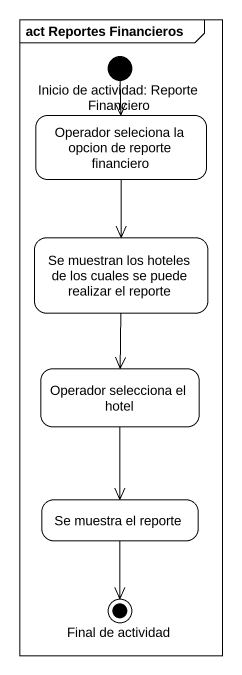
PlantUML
@startuml
mainframe act Reportes Financieros
hide empty description
state "Inicio de actividad: Reporte Financiero" as Inicio_de_actividad_Reporte <<start>>
state "Operador seleciona la opcion de reporte financiero" as Operador_seleciona_la
state "Se muestran los hoteles de los cuales se puede realizar el reporte" as Se_muestran_los_hoteles_de
state "Operador selecciona el hotel" as Operador_selecciona_el_hotel
state "Se muestra el reporte" as Se_muestra_el_reporte
state "Final de actividad" as Final_de_actividad <<end>>
Inicio_de_actividad_Reporte --> Operador_seleciona_la
Operador_seleciona_la --> Se_muestran_los_hoteles_de
Se_muestran_los_hoteles_de --> Operador_selecciona_el_hotel
Operador_selecciona_el_hotel --> Se_muestra_el_reporte
Se_muestra_el_reporte --> Final_de_actividad
@enduml
